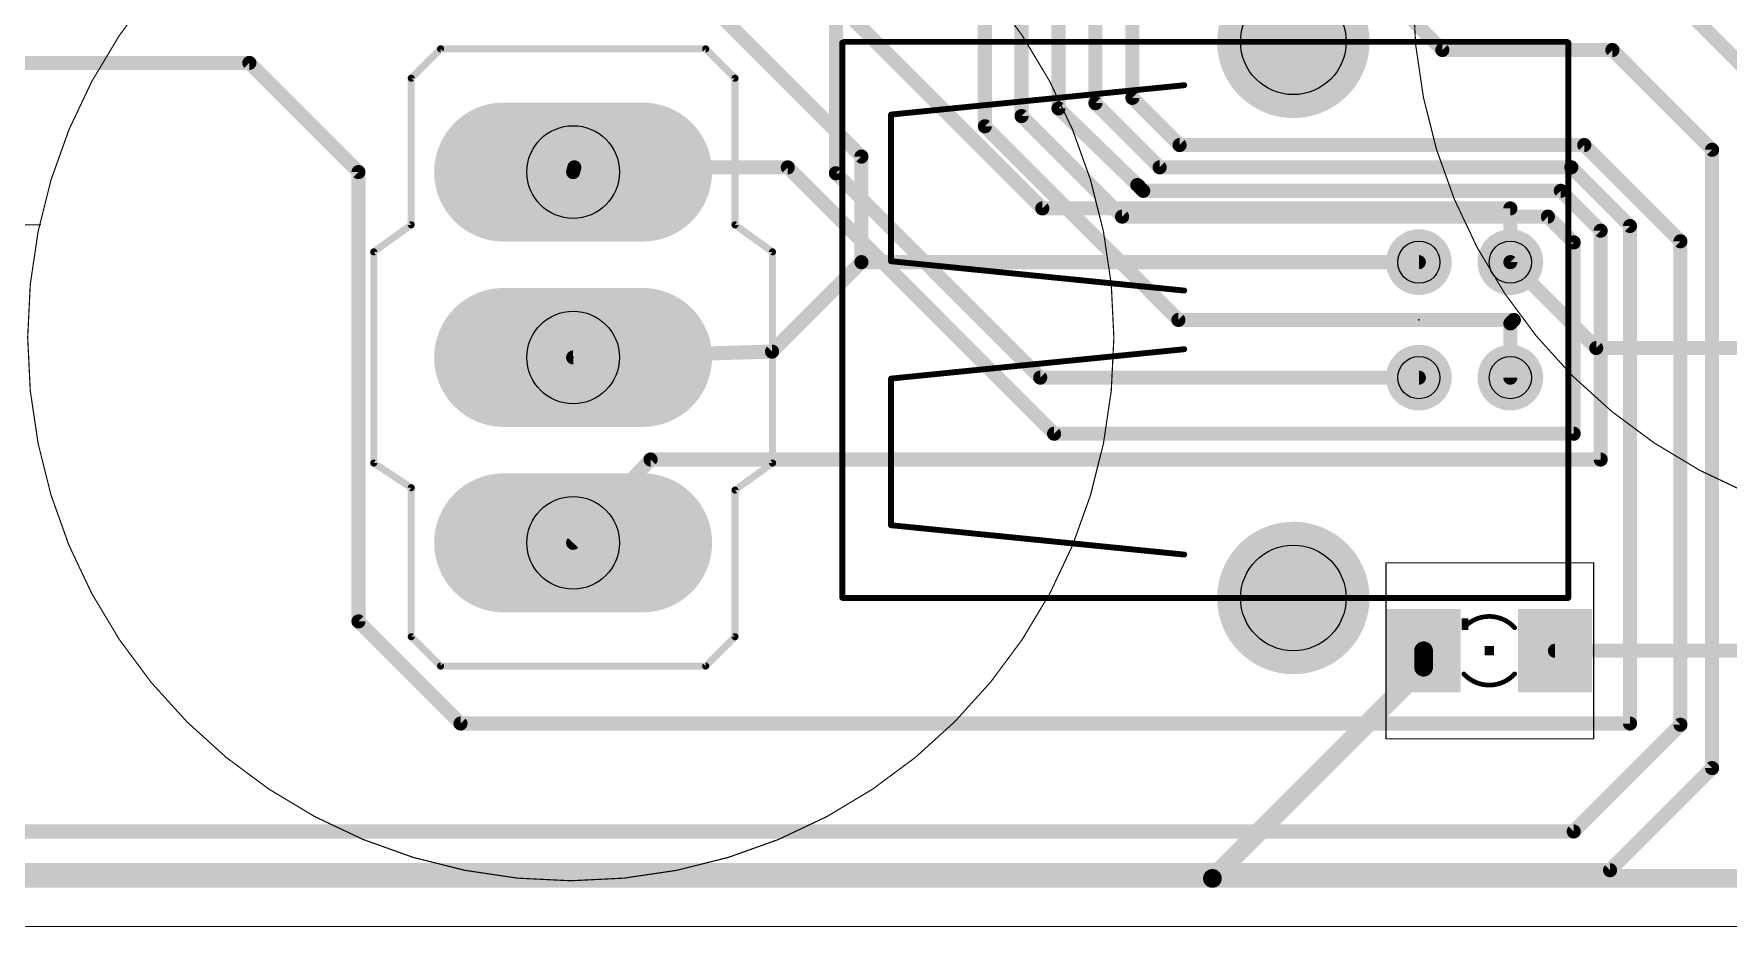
# Model space of a CAD drawing. Extents: x -0.04 to 6.3, y -0.04 to 3.98.
# Drawn here: x 2.465 to 3.91, y -0.001 to 0.761 of the extents above; entities that cross this region are included whole.
import ezdxf

# ---------------------------------------------------------------- set-up
doc = ezdxf.new("R2010")
doc.units = 0
for name, color, linetype in [('1', 22, 'CONTINUOUS'), ('16', 175, 'CONTINUOUS'), ('17', 82, 'CONTINUOUS'), ('20', 7, 'CONTINUOUS'), ('21', 253, 'CONTINUOUS'), ('22', 253, 'CONTINUOUS'), ('23', 7, 'CONTINUOUS'), ('24', 7, 'CONTINUOUS'), ('44', 253, 'CONTINUOUS')]:
    doc.layers.add(name, color=color, linetype=linetype)

# ---------------------------------------------------------------- blocks, each defined once
blk = doc.blocks.new('RECT')
blk.add_solid([(-0.5, -0.5), (0.5, -0.5), (-0.5, 0.5), (0.5, 0.5)])
blk = doc.blocks.new('LONGP100')
at = {"const_width": 1}
blk.add_lwpolyline([(-0.5, 0), (0.5, 0)], dxfattribs=at)
at = {"const_width": 0.5}
for points in [[(-0.5, 0.25, 1), (-0.5, -0.25)], [(0.5, -0.25, 1), (0.5, 0.25)]]:
    blk.add_lwpolyline(points, format="xyb", dxfattribs=at)
blk = doc.blocks.new('ROUNDP')
at = {"const_width": 0.5}
blk.add_lwpolyline([(0, -0.25, 1), (0, 0.25, 1), (0, -0.25)], format="xyb", dxfattribs=at)

msp = doc.modelspace()

# ---------------------------------------------------------------- linework, layer by layer
at = {"layer": '1'}
for points, const_width in [([(3.325, 0.612), (3.002, 0.935)], 0.012), ([(2.992, 0.835), (3.170787, 0.656213)], 0.012), ([(3.821, 0.834), (4.041, 0.614)], 0.012), ([(3.170787, 0.656213), (3.170787, 0.566213)], 0.012), ([(3.325, 0.612), (3.724, 0.612)], 0.012), ([(3.724, 0.612), (3.724, 0.566213)], 0.012), ([(3.170787, 0.566213), (3.094575, 0.49)], 0.012), ([(3.646, 0.566213), (3.170787, 0.566213)], 0.012), ([(3.724, 0.566213), (3.797213, 0.493)], 0.012), ([(3.094575, 0.49), (2.925, 0.485)], 0.012), ([(3.797213, 0.493), (4.196, 0.493)], 0.012), ([(3.650016, 0.235), (3.650016, 0.221016)], 0.016), ([(3.761984, 0.235), (4.141, 0.235)], 0.012), ([(3.650016, 0.221016), (3.47, 0.041)], 0.016), ([(3.47, 0.041), (0.968, 0.041)], 0.016), ([(3.47, 0.041), (4.179, 0.041)], 0.016)]:
    msp.add_lwpolyline(points, dxfattribs=dict(at, const_width=const_width))
for points, const_width in [([(3.173787, 0.656213, 1), (3.167787, 0.656213)], 0.006), ([(3.168666, 0.654091, 1), (3.172909, 0.658334)], 0.006), ([(3.325, 0.615, 1), (3.325, 0.609)], 0.006), ([(3.322879, 0.609879, 1), (3.327121, 0.614121)], 0.006), ([(3.727, 0.612, 1), (3.721, 0.612)], 0.006), ([(3.724, 0.609, 1), (3.724, 0.615)], 0.006), ([(3.170787, 0.569213, 1), (3.170787, 0.563213)], 0.006), ([(3.167787, 0.566213, 1), (3.173787, 0.566213)], 0.006), ([(3.172909, 0.564091, 1), (3.168666, 0.568334)], 0.006), ([(3.646, 0.563213, 1), (3.646, 0.569213)], 0.006), ([(3.726121, 0.568334, 1), (3.721879, 0.564091)], 0.006), ([(3.721, 0.566213, 1), (3.727, 0.566213)], 0.006), ([(3.092453, 0.492121, 1), (3.096696, 0.487879)], 0.006), ([(3.094663, 0.487001, 1), (3.094486, 0.492999)], 0.006), ([(3.797213, 0.496, 1), (3.797213, 0.49)], 0.006), ([(3.795091, 0.490879, 1), (3.799334, 0.495121)], 0.006), ([(2.924912, 0.487999, 1), (2.925088, 0.482001)], 0.006), ([(3.654016, 0.235, 1), (3.646016, 0.235)], 0.008), ([(3.761984, 0.238, 1), (3.761984, 0.232)], 0.006), ([(3.646016, 0.221016, 1), (3.654016, 0.221016)], 0.008), ([(3.652844, 0.218187, 1), (3.647187, 0.223844)], 0.008), ([(3.47, 0.045, 1), (3.47, 0.037)], 0.008), ([(3.467172, 0.043828, 1), (3.472828, 0.038172)], 0.008), ([(3.47, 0.037, 1), (3.47, 0.045)], 0.008)]:
    msp.add_lwpolyline(points, format="xyb", dxfattribs=dict(at, const_width=const_width))
at = {"layer": '16', "const_width": 0.012}
for points in [[(3.149, 1.171), (3.149, 0.642)], [(3.307276, 1.112913), (3.307276, 0.690724)], [(3.338772, 1.112913), (3.338772, 0.697228)], [(3.370268, 0.701732), (3.370268, 1.112913)], [(3.401764, 1.112913), (3.401764, 0.706236)], [(3.276, 0.682), (3.276, 0.93078)], [(3.573, 0.84), (3.666, 0.747)], [(3.666, 0.747), (3.811, 0.747)], [(3.811, 0.747), (3.896, 0.662)], [(1.977, 0.736), (2.649, 0.736)], [(2.649, 0.736), (2.742, 0.643)], [(3.425, 0.647), (3.370268, 0.701732)], [(3.401764, 0.706236), (3.442, 0.666)], [(3.393, 0.605), (3.307276, 0.690724)], [(3.338772, 0.697228), (3.406, 0.632)], [(3.276, 0.682), (3.441, 0.517)], [(3.787, 0.666), (3.442, 0.666)], [(3.869, 0.584), (3.787, 0.666)], [(3.896, 0.662), (3.896, 0.135)], [(2.926, 0.647), (2.925, 0.643)], [(3.108, 0.647), (2.926, 0.647)], [(3.108, 0.647), (3.335, 0.42)], [(3.776, 0.647), (3.425, 0.647)], [(3.826, 0.597), (3.776, 0.647)], [(2.742, 0.643), (2.742, 0.26)], [(3.149, 0.642), (3.323213, 0.467787)], [(3.411, 0.627), (3.406, 0.632)], [(3.767, 0.627), (3.411, 0.627)], [(3.801, 0.593), (3.767, 0.627)], [(3.756, 0.605), (3.393, 0.605)], [(3.778, 0.583), (3.756, 0.605)], [(3.801, 0.398), (3.801, 0.593)], [(3.826, 0.173), (3.826, 0.597)], [(3.778, 0.42), (3.778, 0.583)], [(3.869, 0.172), (3.869, 0.584)], [(3.441, 0.517), (3.727, 0.517)], [(3.727, 0.517), (3.724, 0.514)], [(3.724, 0.514), (3.724, 0.467787)], [(3.323213, 0.467787), (3.646, 0.467787)], [(3.335, 0.42), (3.778, 0.42)], [(2.991, 0.398), (2.925, 0.327)], [(3.801, 0.398), (2.991, 0.398)], [(2.742, 0.26), (2.829, 0.173)], [(2.829, 0.173), (3.826, 0.173)], [(3.869, 0.172), (3.778, 0.081)], [(3.896, 0.135), (3.809, 0.048)], [(3.778, 0.081), (2.383, 0.081)], [(3.809, 0.048), (1.868291, 0.048)]]:
    msp.add_lwpolyline(points, dxfattribs=at)
at = {"layer": '16', "const_width": 0.006}
for points in [[(3.666, 0.75, 1), (3.666, 0.744)], [(3.663879, 0.744879, 1), (3.668121, 0.749121)], [(3.813121, 0.749121, 1), (3.808879, 0.744879)], [(3.811, 0.744, 1), (3.811, 0.75)], [(2.651121, 0.738121, 1), (2.646879, 0.733879)], [(2.649, 0.733, 1), (2.649, 0.739)], [(3.372389, 0.703854, 1), (3.368146, 0.699611)], [(3.403885, 0.708358, 1), (3.399642, 0.704115)], [(3.398764, 0.706236, 1), (3.404764, 0.706236)], [(3.309397, 0.692846, 1), (3.305154, 0.688603)], [(3.304276, 0.690724, 1), (3.310276, 0.690724)], [(3.340861, 0.699381, 1), (3.336683, 0.695075)], [(3.335772, 0.697228, 1), (3.341772, 0.697228)], [(3.367268, 0.701732, 1), (3.373268, 0.701732)], [(3.278121, 0.684121, 1), (3.273879, 0.679879)], [(3.273, 0.682, 1), (3.279, 0.682)], [(3.442, 0.669, 1), (3.442, 0.663)], [(3.439879, 0.663879, 1), (3.444121, 0.668121)], [(3.789121, 0.668121, 1), (3.784879, 0.663879)], [(3.787, 0.663, 1), (3.787, 0.669)], [(3.899, 0.662, 1), (3.893, 0.662)], [(3.893879, 0.659879, 1), (3.898121, 0.664121)], [(2.926, 0.65, 1), (2.926, 0.644)], [(2.92891, 0.646272, 1), (2.92309, 0.647728)], [(3.110121, 0.649121, 1), (3.105879, 0.644879)], [(3.108, 0.644, 1), (3.108, 0.65)], [(3.425, 0.65, 1), (3.425, 0.644)], [(3.422879, 0.644879, 1), (3.427121, 0.649121)], [(3.778121, 0.649121, 1), (3.773879, 0.644879)], [(3.776, 0.644, 1), (3.776, 0.65)], [(2.745, 0.643, 1), (2.739, 0.643)], [(2.739879, 0.640879, 1), (2.744121, 0.645121)], [(2.92209, 0.643728, 1), (2.92791, 0.642272)], [(3.151121, 0.644121, 1), (3.146879, 0.639879)], [(3.146, 0.642, 1), (3.152, 0.642)], [(3.408121, 0.634121, 1), (3.403879, 0.629879)], [(3.403911, 0.629847, 1), (3.408089, 0.634153)], [(3.411, 0.63, 1), (3.411, 0.624)], [(3.408879, 0.624879, 1), (3.413121, 0.629121)], [(3.769121, 0.629121, 1), (3.764879, 0.624879)], [(3.767, 0.624, 1), (3.767, 0.63)], [(3.393, 0.608, 1), (3.393, 0.602)], [(3.390879, 0.602879, 1), (3.395121, 0.607121)], [(3.758121, 0.607121, 1), (3.753879, 0.602879)], [(3.756, 0.602, 1), (3.756, 0.608)], [(3.804, 0.593, 1), (3.798, 0.593)], [(3.798879, 0.590879, 1), (3.803121, 0.595121)], [(3.829, 0.597, 1), (3.823, 0.597)], [(3.823879, 0.594879, 1), (3.828121, 0.599121)], [(3.781, 0.583, 1), (3.775, 0.583)], [(3.775879, 0.580879, 1), (3.780121, 0.585121)], [(3.872, 0.584, 1), (3.866, 0.584)], [(3.866879, 0.581879, 1), (3.871121, 0.586121)], [(3.441, 0.52, 1), (3.441, 0.514)], [(3.438879, 0.514879, 1), (3.443121, 0.519121)], [(3.727, 0.514, 1), (3.721, 0.514)], [(3.729121, 0.514879, 1), (3.724879, 0.519121)], [(3.727, 0.514, 1), (3.727, 0.52)], [(3.721879, 0.516121, 1), (3.726121, 0.511879)], [(3.323213, 0.470787, 1), (3.323213, 0.464787)], [(3.321091, 0.465666, 1), (3.325334, 0.469909)], [(3.646, 0.464787, 1), (3.646, 0.470787)], [(3.721, 0.467787, 1), (3.727, 0.467787)], [(3.335, 0.423, 1), (3.335, 0.417)], [(3.332879, 0.417879, 1), (3.337121, 0.422121)], [(3.775, 0.42, 1), (3.781, 0.42)], [(3.778, 0.417, 1), (3.778, 0.423)], [(2.991, 0.401, 1), (2.991, 0.395)], [(2.993197, 0.395957, 1), (2.988803, 0.400043)], [(3.798, 0.398, 1), (3.804, 0.398)], [(3.801, 0.395, 1), (3.801, 0.401)], [(2.922803, 0.329043, 1), (2.927197, 0.324957)], [(2.744121, 0.262121, 1), (2.739879, 0.257879)], [(2.739, 0.26, 1), (2.745, 0.26)], [(2.829, 0.176, 1), (2.829, 0.17)], [(2.826879, 0.170879, 1), (2.831121, 0.175121)], [(3.823, 0.173, 1), (3.829, 0.173)], [(3.826, 0.17, 1), (3.826, 0.176)], [(3.866, 0.172, 1), (3.872, 0.172)], [(3.871121, 0.169879, 1), (3.866879, 0.174121)], [(3.893, 0.135, 1), (3.899, 0.135)], [(3.898121, 0.132879, 1), (3.893879, 0.137121)], [(3.778, 0.078, 1), (3.778, 0.084)], [(3.775879, 0.083121, 1), (3.780121, 0.078879)], [(3.806879, 0.050121, 1), (3.811121, 0.045879)], [(3.809, 0.045, 1), (3.809, 0.051)]]:
    msp.add_lwpolyline(points, format="xyb", dxfattribs=at)
at = {"layer": '20'}
for points, const_width in [([(4.104, 0.334, 1), (4.104, 1.26, 1), (4.104, 0.334)], 0.001), ([(2.923, 0.039, 1), (2.923, 0.965, 1), (2.923, 0.039)], 0.001), ([(2.471, 0.59775, 1), (2.471, 0.59825)], 0.0005), ([(3.618, 0.31025, 1), (3.618, 0.30975)], 0.0005), ([(3.61825, 0.31, 1), (3.61775, 0.31)], 0.0005), ([(3.79525, 0.31, 1), (3.79475, 0.31)], 0.0005), ([(3.795, 0.30975, 1), (3.795, 0.31025)], 0.0005), ([(3.618, 0.16025, 1), (3.618, 0.15975)], 0.0005), ([(3.61775, 0.16, 1), (3.61825, 0.16)], 0.0005), ([(3.79475, 0.16, 1), (3.79525, 0.16)], 0.0005), ([(3.795, 0.15975, 1), (3.795, 0.16025)], 0.0005)]:
    msp.add_lwpolyline(points, format="xyb", dxfattribs=dict(at, const_width=const_width))
at = {"layer": '20', "const_width": 0.001}
for points in [[(2.195, 0.598), (2.471, 0.598)], [(3.618, 0.31), (3.795, 0.31)], [(3.618, 0.31), (3.618, 0.16)], [(3.795, 0.31), (3.795, 0.16)], [(3.618, 0.16), (3.795, 0.16)], [(0.079, 0), (4.606, 0)]]:
    msp.add_lwpolyline(points, dxfattribs=at)
at = {"layer": '21', "const_width": 0.006}
for points in [[(2.812, 0.748), (2.787, 0.723)], [(2.812, 0.748), (3.038, 0.748)], [(3.063, 0.723), (3.038, 0.748)], [(2.787, 0.598), (2.787, 0.723)], [(3.063, 0.723), (3.063, 0.598)], [(2.755, 0.575), (2.787, 0.598)], [(3.095, 0.575), (3.063, 0.598)], [(2.755, 0.575), (2.755, 0.395)], [(3.095, 0.575), (3.095, 0.395)], [(2.755, 0.395), (2.787, 0.374)], [(3.095, 0.395), (3.063, 0.372)], [(2.787, 0.247), (2.787, 0.374)], [(3.063, 0.247), (3.063, 0.372)], [(2.787, 0.247), (2.812, 0.222)], [(3.038, 0.222), (3.063, 0.247)], [(3.038, 0.222), (2.812, 0.222)]]:
    msp.add_lwpolyline(points, dxfattribs=at)
at = {"layer": '21'}
for points, const_width in [([(2.812, 0.7495, 1), (2.812, 0.7465)], 0.003), ([(2.813061, 0.746939, 1), (2.810939, 0.749061)], 0.003), ([(3.039061, 0.749061, 1), (3.036939, 0.746939)], 0.003), ([(3.038, 0.7465, 1), (3.038, 0.7495)], 0.003), ([(2.7885, 0.723, 1), (2.7855, 0.723)], 0.003), ([(2.785939, 0.724061, 1), (2.788061, 0.721939)], 0.003), ([(3.0645, 0.723, 1), (3.0615, 0.723)], 0.003), ([(3.061939, 0.721939, 1), (3.064061, 0.724061)], 0.003), ([(2.7855, 0.598, 1), (2.7885, 0.598)], 0.003), ([(2.787875, 0.596782, 1), (2.786125, 0.599218)], 0.003), ([(3.063875, 0.599218, 1), (3.062125, 0.596782)], 0.003), ([(3.0615, 0.598, 1), (3.0645, 0.598)], 0.003), ([(2.7565, 0.575, 1), (2.7535, 0.575)], 0.003), ([(3.0965, 0.575, 1), (3.0935, 0.575)], 0.003), ([(2.754125, 0.576218, 1), (2.755875, 0.573782)], 0.003), ([(3.094125, 0.573782, 1), (3.095875, 0.576218)], 0.003), ([(2.755823, 0.396254, 1), (2.754177, 0.393746)], 0.003), ([(2.7535, 0.395, 1), (2.7565, 0.395)], 0.003), ([(3.0935, 0.395, 1), (3.0965, 0.395)], 0.003), ([(3.095875, 0.393782, 1), (3.094125, 0.396218)], 0.003), ([(2.7885, 0.374, 1), (2.7855, 0.374)], 0.003), ([(2.786177, 0.372746, 1), (2.787823, 0.375254)], 0.003), ([(3.0645, 0.372, 1), (3.0615, 0.372)], 0.003), ([(3.062125, 0.373218, 1), (3.063875, 0.370782)], 0.003), ([(3.727654, 0.254685, 0.44237), (3.684346, 0.254685)], 0.004), ([(2.788061, 0.248061, 1), (2.785939, 0.245939)], 0.003), ([(2.7855, 0.247, 1), (2.7885, 0.247)], 0.003), ([(3.0615, 0.247, 1), (3.0645, 0.247)], 0.003), ([(3.064061, 0.245939, 1), (3.061939, 0.248061)], 0.003), ([(3.683607, 0.255358, 1), (3.685086, 0.254012)], 0.002), ([(3.726914, 0.254012, 1), (3.728393, 0.255358)], 0.002), ([(2.812, 0.2235, 1), (2.812, 0.2205)], 0.003), ([(2.810939, 0.220939, 1), (2.813061, 0.223061)], 0.003), ([(3.036939, 0.223061, 1), (3.039061, 0.220939)], 0.003), ([(3.038, 0.2205, 1), (3.038, 0.2235)], 0.003), ([(3.684346, 0.215315, 0.44237), (3.727654, 0.215315)], 0.004), ([(3.685086, 0.215988, 1), (3.683607, 0.214642)], 0.002), ([(3.728393, 0.214642, 1), (3.726914, 0.215988)], 0.002)]:
    msp.add_lwpolyline(points, format="xyb", dxfattribs=dict(at, const_width=const_width))
at = {"layer": '22', "const_width": 0.005}
for points in [[(3.154425, 0.280213), (3.154425, 0.753213)], [(3.772213, 0.754), (3.156213, 0.754)], [(3.773425, 0.280213), (3.773425, 0.753213)], [(3.446, 0.717), (3.196, 0.692)], [(3.196, 0.692), (3.196, 0.567)], [(3.196, 0.567), (3.446, 0.542)], [(3.196, 0.467), (3.446, 0.492)], [(3.196, 0.342), (3.196, 0.467)], [(3.446, 0.317), (3.196, 0.342)], [(3.773213, 0.28), (3.155213, 0.28)]]:
    msp.add_lwpolyline(points, dxfattribs=at)
at = {"layer": '22', "const_width": 0.0025}
for points in [[(3.155675, 0.753213, 1), (3.153175, 0.753213)], [(3.156213, 0.75525, 1), (3.156213, 0.75275)], [(3.774675, 0.753213, 1), (3.772175, 0.753213)], [(3.772213, 0.75275, 1), (3.772213, 0.75525)], [(3.446124, 0.715756, 1), (3.445876, 0.718244)], [(3.19725, 0.692, 1), (3.19475, 0.692)], [(3.195876, 0.693244, 1), (3.196124, 0.690756)], [(3.196124, 0.568244, 1), (3.195876, 0.565756)], [(3.19475, 0.567, 1), (3.19725, 0.567)], [(3.445876, 0.540756, 1), (3.446124, 0.543244)], [(3.446124, 0.490756, 1), (3.445876, 0.493244)], [(3.19725, 0.467, 1), (3.19475, 0.467)], [(3.195876, 0.468244, 1), (3.196124, 0.465756)], [(3.196124, 0.343244, 1), (3.195876, 0.340756)], [(3.19475, 0.342, 1), (3.19725, 0.342)], [(3.445876, 0.315756, 1), (3.446124, 0.318244)], [(3.153175, 0.280213, 1), (3.155675, 0.280213)], [(3.155213, 0.28125, 1), (3.155213, 0.27875)], [(3.772175, 0.280213, 1), (3.774675, 0.280213)], [(3.773213, 0.27875, 1), (3.773213, 0.28125)]]:
    msp.add_lwpolyline(points, format="xyb", dxfattribs=at)
at = {"layer": '23'}
for p in [(2.925, 0.485), (3.706, 0.235)]:
    msp.add_point(p, dxfattribs=at)
at = {"layer": '24'}
msp.add_point((3.646, 0.517), dxfattribs=at)
at = {"layer": '44'}
for centre, radius in [((3.539, 0.754), 0.045), ((2.925, 0.643), 0.0395), ((3.646, 0.566213), 0.018), ((3.724, 0.566213), 0.018), ((2.925, 0.485), 0.0395), ((3.646, 0.467787), 0.018), ((3.724, 0.467787), 0.018), ((2.925, 0.327), 0.0395), ((3.539, 0.28), 0.045)]:
    msp.add_circle(centre, radius, dxfattribs=at)

# ---------------------------------------------------------------- block references
at = {"layer": '1', "xscale": 0.062992, "yscale": 0.070984, "rotation": 180}
for p in [(3.650016, 0.235), (3.761984, 0.235)]:
    msp.add_blockref('RECT', p, dxfattribs=at)
at = {"layer": '17'}
for name, p, xscale, yscale in [('ROUNDP', (3.539, 0.754), 0.13, 0.13), ('ROUNDP', (3.539, 0.754), 0.13, 0.13), ('LONGP100', (2.925, 0.643), 0.1185, 0.1185), ('LONGP100', (2.925, 0.643), 0.1185, 0.1185), ('LONGP100', (2.925, 0.485), 0.1185, 0.1185), ('LONGP100', (2.925, 0.485), 0.1185, 0.1185), ('LONGP100', (2.925, 0.327), 0.1185, 0.1185), ('LONGP100', (2.925, 0.327), 0.1185, 0.1185), ('ROUNDP', (3.539, 0.28), 0.13, 0.13), ('ROUNDP', (3.539, 0.28), 0.13, 0.13)]:
    msp.add_blockref(name, p, dxfattribs=dict(at, xscale=xscale, yscale=yscale))
at = {"layer": '17', "xscale": 0.056, "yscale": 0.056}
for p, rotation in [((3.646, 0.566213), 90), ((3.646, 0.566213), 90), ((3.724, 0.566213), 270), ((3.724, 0.566213), 270), ((3.646, 0.467787), 90), ((3.646, 0.467787), 90), ((3.724, 0.467787), 270), ((3.724, 0.467787), 270)]:
    msp.add_blockref('ROUNDP', p, dxfattribs=dict(at, rotation=rotation))
at = {"layer": '21', "rotation": 180}
for p, xscale, yscale in [((3.685331, 0.257638), 0.005906, 0.009843), ((3.706, 0.235), 0.007874, 0.007874)]:
    msp.add_blockref('RECT', p, dxfattribs=dict(at, xscale=xscale, yscale=yscale))

doc.saveas('drawing.dxf')
